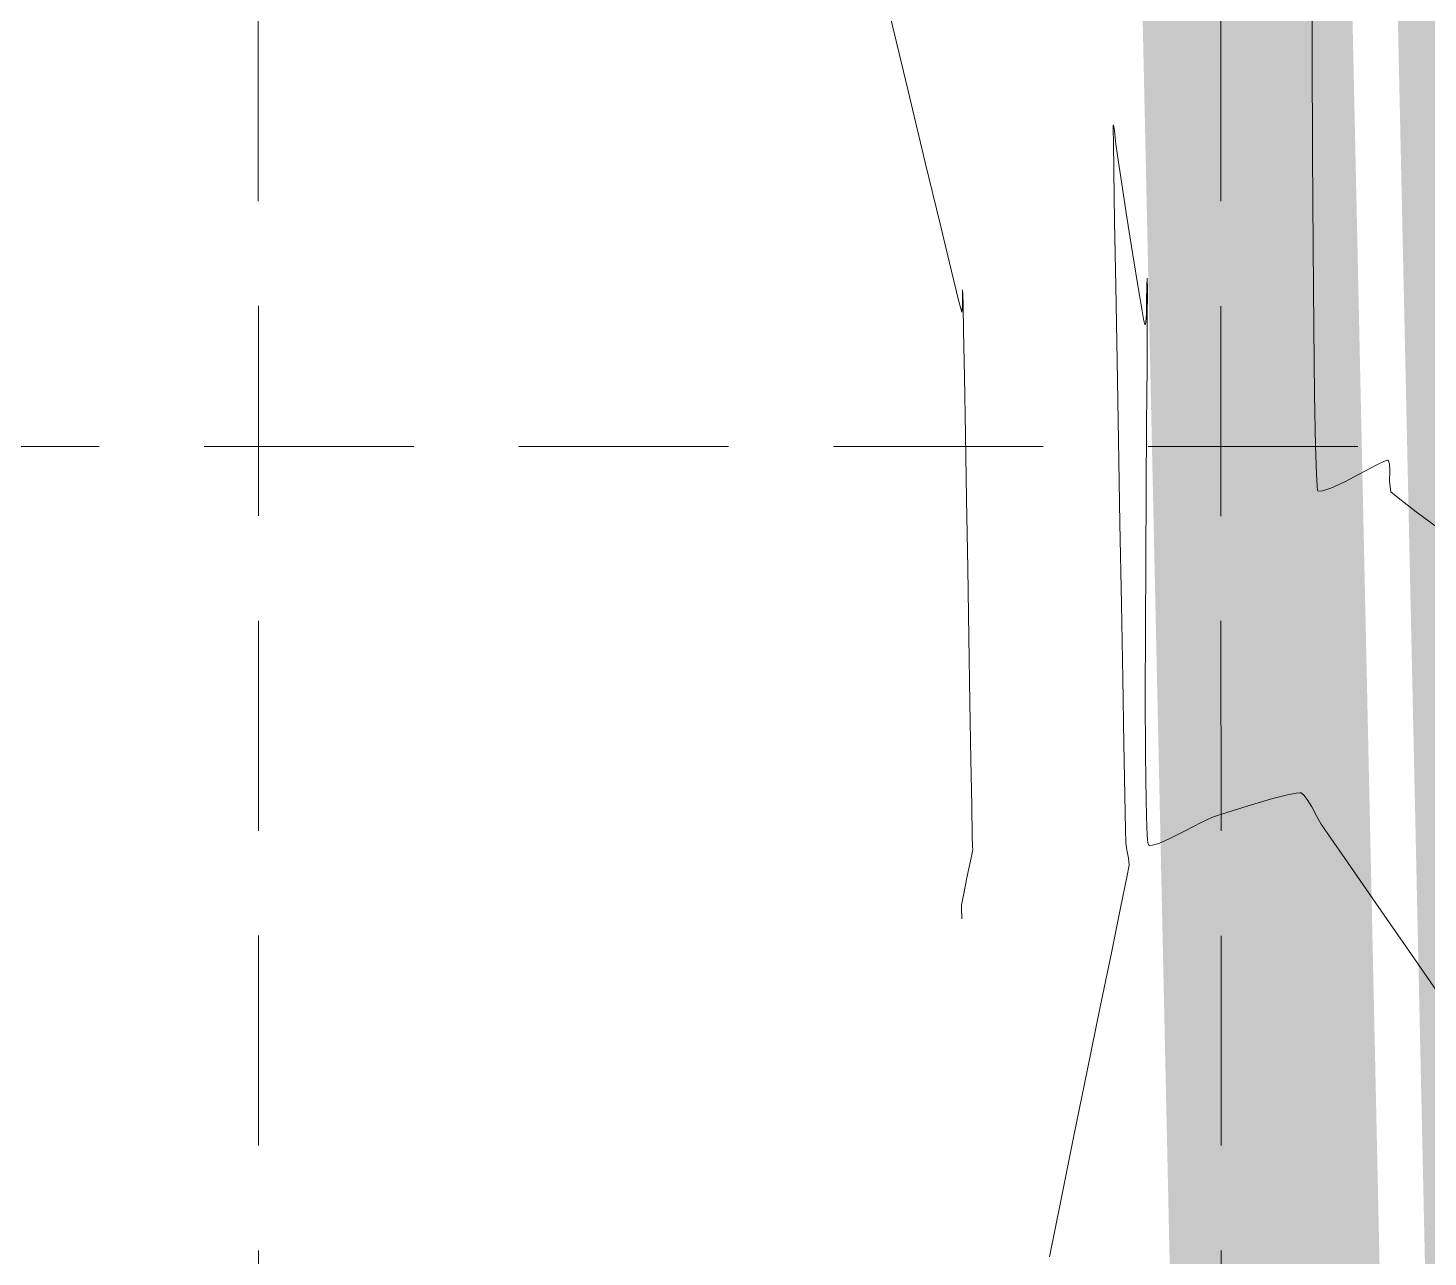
# Model space of a CAD drawing. Extents: x 2140663 to 2528301, y 336313 to 7007653.
# Drawn here: x 2527304.91 to 2527344.95, y 7006667.84 to 7006702.97 of the extents above; entities that cross this region are included whole.
import ezdxf

# ---------------------------------------------------------------- set-up
doc = ezdxf.new("R2010")
doc.units = 0
doc.header["$MEASUREMENT"] = 0
doc.linetypes.add('HIDDEN', pattern=[0.375, 0.25, -0.125])
for name, color, linetype in [('1 EXISTING CONTOURS', 43, 'Continuous'), ('1 SILT FENCE', 200, 'Continuous'), ('GRID', 254, 'HIDDEN'), ('LIMITS OF DISTURBANCE', 1, 'HIDDEN')]:
    doc.layers.add(name, color=color, linetype=linetype)

msp = doc.modelspace()

# ---------------------------------------------------------------- linework, layer by layer
at = {"layer": '1 EXISTING CONTOURS', "color": 43, "lineweight": 0}
for points, elevation in [([(2527341.626190802, 7006705.381783682), (2527341.636409156, 7006702.280347658)], 599), ([(2527341.636409156, 7006702.280347658), (2527341.649797786, 7006699.373046107)], 599), ([(2527335.95041137, 7006700.18421938), (2527335.95111887, 7006700.198613672)], 598), ([(2527335.95059873, 7006700.072186425), (2527335.95041137, 7006700.18421938)], 598), ([(2527335.954639707, 7006699.709332379), (2527335.95059873, 7006700.072186425)], 598), ([(2527335.955573722, 7006700.193424353), (2527335.965479685, 7006700.15385053)], 598), ([(2527335.965479685, 7006700.15385053), (2527335.981923657, 7006700.041174591)], 598), ([(2527335.981923657, 7006700.041174591), (2527336.004271952, 7006699.846502029)], 598), ([(2527336.075791082, 7006699.325720114), (2527336.188712953, 7006698.573917155)], 598), ([(2527335.989701957, 7006697.441723048), (2527335.96635752, 7006698.899149373)], 598), ([(2527336.020796849, 7006695.593681852), (2527335.989701957, 7006697.441723048)], 598), ([(2527341.66641014, 7006696.726550239), (2527341.686299666, 7006694.407531272)], 599), ([(2527336.904742657, 7006695.158566458), (2527336.909654299, 7006695.613020294)], 598), ([(2527336.909654299, 7006695.613020294), (2527336.924299821, 7006695.81912026)], 598), ([(2527331.635412531, 7006695.265125696), (2527331.634513684, 7006695.017255221)], 599), ([(2527331.635702092, 7006695.422886703), (2527331.635412531, 7006695.265125696)], 599), ([(2527331.638644234, 7006695.480853499), (2527331.635702092, 7006695.422886703)], 599), ([(2527331.641526481, 7006695.48891347), (2527331.638644234, 7006695.480853499)], 599), ([(2527331.642590706, 7006695.475779612), (2527331.641526481, 7006695.48891347)], 599), ([(2527331.645886729, 7006695.373424725), (2527331.642590706, 7006695.475779612)], 599), ([(2527331.653538644, 7006695.042944025), (2527331.645886729, 7006695.373424725)], 599), ([(2527331.668204976, 7006694.309154215), (2527331.653538644, 7006695.042944025)], 599), ([(2527336.8835767, 7006694.576351432), (2527336.89700671, 7006694.782513843)], 598), ([(2527336.828397201, 7006694.598504226), (2527336.852363311, 7006694.506420885)], 598), ([(2527336.852363311, 7006694.506420885), (2527336.85974585, 7006694.494628368)], 598), ([(2527336.85974585, 7006694.494628368), (2527336.869059699, 7006694.504742692)], 598), ([(2527336.869059699, 7006694.504742692), (2527336.8835767, 7006694.576351432)], 598), ([(2527336.924186377, 7006694.627973035), (2527336.91495525, 7006693.306001906)], 598), ([(2527341.686299666, 7006694.407531272), (2527341.70951981, 7006692.482660417)], 599), ([(2527336.91495525, 7006693.306001906), (2527336.902584927, 7006691.647919648)], 598), ([(2527331.753935649, 7006689.498051095), (2527331.721608672, 7006691.359841232)], 599), ([(2527336.140087144, 7006688.814728416), (2527336.098039156, 7006691.1692986)], 598), ([(2527343.789449901, 7006690.614517577), (2527343.808952418, 7006690.612647223)], 599), ([(2527343.808952418, 7006690.612647223), (2527343.826435809, 7006690.592767163)], 599), ([(2527343.847532731, 7006690.511639166), (2527343.855326904, 7006690.316769427)], 599), ([(2527343.855326904, 7006690.316769427), (2527343.85150252, 7006690.005022104)], 599), ([(2527343.85150252, 7006690.005022104), (2527343.88881457, 7006689.713345152)], 599), ([(2527341.779156908, 7006689.870055214), (2527341.792710048, 7006689.757395362)], 599), ([(2527341.792710048, 7006689.757395362), (2527341.799698427, 7006689.739648676)], 599), ([(2527341.799698427, 7006689.739648676), (2527341.833343141, 7006689.727827447)], 599), ([(2527341.938042713, 7006689.735845199), (2527342.171075077, 7006689.813403085)], 599), ([(2527344.611495989, 7006689.144609693), (2527345.373816932, 7006688.57415955)], 599), ([(2527336.877357916, 7006687.767883395), (2527336.86896684, 7006685.76816022)], 598), ([(2527336.220788228, 7006684.375260613), (2527336.181686739, 7006686.513087108)], 598), ([(2527336.871793572, 7006682.204880835), (2527336.887476992, 7006680.863555447)], 598), ([(2527336.30260693, 7006680.053529366), (2527336.283298037, 7006681.034595806)], 598), ([(2527336.887476992, 7006680.863555447), (2527336.908909672, 7006680.103183259)], 598), ([(2527340.473478356, 7006680.931470381), (2527340.93362733, 7006681.049781012)], 598), ([(2527340.93362733, 7006681.049781012), (2527341.185348749, 7006681.099363271)], 598), ([(2527341.289861957, 7006681.107209839), (2527341.31936234, 7006681.102257625)], 598), ([(2527341.31936234, 7006681.102257625), (2527341.346630794, 7006681.088040788)], 598), ([(2527341.346630794, 7006681.088040788), (2527341.404603176, 7006681.037495681)], 598), ([(2527341.497548914, 7006680.917489409), (2527341.62536835, 7006680.706047522)], 598), ([(2527331.91584942, 7006679.873954067), (2527331.901472683, 7006680.740947973)], 599), ([(2527339.198439365, 7006680.548298801), (2527339.811147009, 7006680.739078154)], 598), ([(2527336.311218868, 7006679.679821486), (2527336.30260693, 7006680.053529366)], 598), ([(2527336.908909672, 7006680.103183259), (2527336.930917873, 7006679.7526403)], 598), ([(2527331.921078901, 7006679.559788136), (2527331.91584942, 7006679.873954067)], 599), ([(2527336.930917873, 7006679.7526403), (2527336.94868351, 7006679.636915121)], 598), ([(2527336.94868351, 7006679.636915121), (2527336.958547967, 7006679.61711034)], 598), ([(2527337.072424649, 7006679.605981885), (2527337.254707801, 7006679.657969005)], 598), ([(2527331.931181917, 7006679.487148994), (2527331.921078901, 7006679.559788136)], 599), ([(2527336.381766795, 7006679.235190801), (2527336.340292198, 7006679.481121314)], 598), ([(2527336.158719847, 7006677.82060688), (2527336.335454029, 7006678.694752632)], 598), ([(2527331.612180479, 7006677.89527724), (2527331.665283226, 7006678.179926751)], 599), ([(2527331.611149475, 7006677.732334166), (2527331.612180479, 7006677.89527724)], 599), ([(2527331.61604511, 7006677.590363936), (2527331.611149475, 7006677.732334166)], 599), ([(2527331.618825102, 7006677.521905215), (2527331.61604511, 7006677.590363936)], 599), ([(2527331.619433321, 7006677.502652086), (2527331.618825102, 7006677.521905215)], 599), ([(2527335.203290896, 7006673.156115574), (2527335.568188466, 7006674.936606036)], 598), ([(2527334.824571826, 7006671.30287484), (2527335.203290896, 7006673.156115574)], 598), ([(2527334.456481071, 7006669.49156615), (2527334.824571826, 7006671.30287484)], 598), ([(2527334.123468447, 7006667.836871821), (2527334.456481071, 7006669.49156615)], 598)]:
    msp.add_lwpolyline(points, dxfattribs=dict(at, elevation=elevation))
at = {"layer": '1 EXISTING CONTOURS', "color": 43, "lineweight": 0, "extrusion": (0.9724980504738086, 0.2329110169670849, 0), "elevation": 4089761.474812929}
msp.add_lwpolyline([(6225360.252823899, 599), (6225362.656896528, 599)], dxfattribs=at)
at = {"layer": '1 EXISTING CONTOURS', "color": 43, "lineweight": 0, "extrusion": (0.9723997076112006, 0.2333212562919453, 0), "elevation": 4092387.3543141}
msp.add_lwpolyline([(6223632.238643302, 599), (6223634.383585988, 599)], dxfattribs=at)
at = {"layer": '1 EXISTING CONTOURS', "color": 43, "lineweight": 0, "extrusion": (0.7587603973777122, 0.6513698330220831, 0), "elevation": 6481595.568984716}
msp.add_lwpolyline([(3670176.230535599, 598), (3670176.223696394, 598)], dxfattribs=at)
at = {"layer": '1 EXISTING CONTOURS', "color": 43, "lineweight": 0, "extrusion": (0.9998954247888894, 0.01446165572285722, 0), "elevation": 2628400.136898513}
msp.add_lwpolyline([(6969416.709491347, 598), (6969417.519759087, 598)], dxfattribs=at)
at = {"layer": '1 EXISTING CONTOURS', "color": 43, "lineweight": 0, "extrusion": (0.9931285029602834, 0.1170289562794885, 0), "elevation": 3329956.192400015}
msp.add_lwpolyline([(6662781.834501089, 598.0000000000007), (6662781.636417659, 598.0000000000007)], dxfattribs=at)
at = {"layer": '1 EXISTING CONTOURS', "color": 43, "lineweight": 0, "extrusion": (0.9890574972091578, 0.1475305636617605, 0), "elevation": 3533382.994660307}
msp.add_lwpolyline([(6557169.510614538, 598), (6557169.182969669, 598)], dxfattribs=at)
at = {"layer": '1 EXISTING CONTOURS', "color": 43, "lineweight": 0, "extrusion": (0.9999802995080869, 0.006276989383208451, 0), "elevation": 2571272.837499996}
msp.add_lwpolyline([(6990697.24091825, 599), (6990694.594370244, 599)], dxfattribs=at)
at = {"layer": '1 EXISTING CONTOURS', "color": 43, "lineweight": 0, "extrusion": (0.9722438041865862, 0.2339700519741688, 0), "elevation": 4096539.250963267}
msp.add_lwpolyline([(6220898.342565194, 599.0000000000007), (6220900.149089962, 599.0000000000007)], dxfattribs=at)
at = {"layer": '1 EXISTING CONTOURS', "color": 43, "lineweight": 0, "extrusion": (0.9886370450020115, 0.150322297912487, 0), "elevation": 3551881.211747193}
msp.add_lwpolyline([(6547166.789852547, 598), (6547165.772918763, 598)], dxfattribs=at)
at = {"layer": '1 EXISTING CONTOURS', "color": 43, "lineweight": 0, "extrusion": (0.9719608482271026, 0.2351427428470869, 0), "elevation": 4104040.817652982}
msp.add_lwpolyline([(6215950.588974917, 599), (6215951.977794817, 599)], dxfattribs=at)
at = {"layer": '1 EXISTING CONTOURS', "color": 43, "lineweight": 0, "extrusion": (0.9881950638983547, 0.1532008997588689, 0), "elevation": 3570933.669399465}
msp.add_lwpolyline([(6536793.749935126, 598.0000000000007), (6536792.652190348, 598.0000000000007)], dxfattribs=at)
at = {"layer": '1 EXISTING CONTOURS', "color": 43, "lineweight": 0, "extrusion": (0.9873719614810141, 0.1584190950647512, 0), "elevation": 3605415.723310111}
msp.add_lwpolyline([(6517837.287865402, 598), (6517836.285177774, 598)], dxfattribs=at)
at = {"layer": '1 EXISTING CONTOURS', "color": 43, "lineweight": 0, "extrusion": (0.9712927809730812, 0.2378872288072187, 0), "elevation": 4121582.169214}
msp.add_lwpolyline([(6204332.527638528, 599), (6204333.419470343, 599)], dxfattribs=at)
at = {"layer": '1 EXISTING CONTOURS', "color": 43, "lineweight": 0, "extrusion": (0.999850508719791, 0.01729046595020532, 0), "elevation": 2648107.237685591}
msp.add_lwpolyline([(6961947.208286944, 598), (6961949.336375204, 598)], dxfattribs=at)
at = {"layer": '1 EXISTING CONTOURS', "color": 43, "lineweight": 0, "extrusion": (0.999929934266216, 0.0118375064249631, 0), "elevation": 2610101.6513603}
msp.add_lwpolyline([(6976287.522756846, 598.0000000000007), (6976287.206332038, 598.0000000000007)], dxfattribs=at)
at = {"layer": '1 EXISTING CONTOURS', "color": 43, "lineweight": 0, "extrusion": (0.9856800263244667, 0.1686264679847106, 0), "elevation": 3672659.587389145}
msp.add_lwpolyline([(6480183.942870017, 598), (6480183.327302851, 598)], dxfattribs=at)
at = {"layer": '1 EXISTING CONTOURS', "color": 43, "lineweight": 0, "extrusion": (0.9999902685211228, -0.004411673497973279, 0), "elevation": 2496401.080461863}
msp.add_lwpolyline([(7017777.102554248, 598), (7017776.227801149, 598)], dxfattribs=at)
at = {"layer": '1 EXISTING CONTOURS', "color": 43, "lineweight": 0, "extrusion": (0.9678126940408204, 0.2516715900801073, 0), "elevation": 4209369.653114512}
msp.add_lwpolyline([(6145110.652853239, 599.0000000000007), (6145110.968447591, 599.0000000000007)], dxfattribs=at)
at = {"layer": '1 EXISTING CONTOURS', "color": 43, "lineweight": 0, "extrusion": (0.993247943365802, -0.1160108744885782, 0), "elevation": 1697414.131957506}
msp.add_lwpolyline([(7252583.368722742, 599), (7252583.200281311, 599)], dxfattribs=at)
at = {"layer": '1 EXISTING CONTOURS', "color": 43, "lineweight": 0, "extrusion": (0.9816767771367307, 0.190553680705573, 0), "elevation": 3816179.317764767}
msp.add_lwpolyline([(6396716.330662136, 598), (6396716.036807131, 598)], dxfattribs=at)
at = {"layer": '1 EXISTING CONTOURS', "color": 43, "lineweight": 0, "extrusion": (0.9997884748789257, -0.02056709749264088, 0), "elevation": 2382694.927070435}
msp.add_lwpolyline([(7057192.674909127, 598.0000000000007), (7057193.051041305, 598.0000000000007)], dxfattribs=at)
at = {"layer": '1 EXISTING CONTOURS', "color": 43, "lineweight": 0, "extrusion": (0.9998285139201255, 0.01851871356961458, 0), "elevation": 2656653.230985728}
msp.add_lwpolyline([(6958688.518378808, 599), (6958689.827355356, 599)], dxfattribs=at)
at = {"layer": '1 EXISTING CONTOURS', "color": 43, "lineweight": 0, "extrusion": (0.9998449546176009, 0.01760871164303991, 0), "elevation": 2650323.050619398}
msp.add_lwpolyline([(6961101.681611489, 598.0000000000007), (6961103.978580744, 598.0000000000007)], dxfattribs=at)
at = {"layer": '1 EXISTING CONTOURS', "color": 43, "lineweight": 0, "extrusion": (0.999842038673996, 0.01777351119580696, 0), "elevation": 2651466.008268378}
msp.add_lwpolyline([(6960665.014933601, 599), (6960666.655753694, 599)], dxfattribs=at)
at = {"layer": '1 EXISTING CONTOURS', "color": 43, "lineweight": 0, "extrusion": (0.9998349367122631, 0.01816863587573384, 0), "elevation": 2654226.582598702}
msp.add_lwpolyline([(6959617.583709246, 599.0000000000007), (6959616.119416018, 599.0000000000007)], dxfattribs=at)
at = {"layer": '1 EXISTING CONTOURS', "color": 43, "lineweight": 0, "extrusion": (0.9999751458829784, -0.007050362849973858, 0), "elevation": 2477874.369362084}
msp.add_lwpolyline([(7024336.144992852, 598.0000000000007), (7024334.261868073, 598.0000000000007)], dxfattribs=at)
at = {"layer": '1 EXISTING CONTOURS', "color": 43, "lineweight": 0, "extrusion": (0.9995534511982929, 0.02988140220241162, 0), "elevation": 2735582.907135328}
msp.add_lwpolyline([(6928041.674210535, 599.0000000000007), (6928040.879207279, 599.0000000000007)], dxfattribs=at)
at = {"layer": '1 EXISTING CONTOURS', "color": 43, "lineweight": 0, "extrusion": (-0.4682125757477087, 0.8836158576619686, 0), "elevation": 5007888.815971404}
msp.add_lwpolyline([(-5513820.96855292, 599.0000000000007), (-5513821.401108403, 599.0000000000007)], dxfattribs=at)
at = {"layer": '1 EXISTING CONTOURS', "color": 43, "lineweight": 0, "extrusion": (0.4297919547809377, -0.9029279459655573, 0), "elevation": -5240304.748310477}
msp.add_lwpolyline([(5293428.282435411, 599), (5293428.509195443, 599)], dxfattribs=at)
at = {"layer": '1 EXISTING CONTOURS', "color": 43, "lineweight": 0, "extrusion": (0.3031269847781302, -0.9529501724116111, 0), "elevation": -5910920.926745659}
msp.add_lwpolyline([(4532349.615253518, 599), (4532349.699151635, 599)], dxfattribs=at)
at = {"layer": '1 EXISTING CONTOURS', "color": 43, "lineweight": 0, "extrusion": (0.9678119244556322, 0.2516745495307101, 0), "elevation": 4209399.191059644}
msp.add_lwpolyline([(6145090.58762371, 599.0000000000007), (6145090.503797512, 599.0000000000007)], dxfattribs=at)
at = {"layer": '1 EXISTING CONTOURS', "color": 43, "lineweight": 0, "extrusion": (0.9985198258593976, 0.05438894525286097, 0), "elevation": 2904687.344957147}
msp.add_lwpolyline([(6858859.64966655, 599.0000000000003), (6858859.295236506, 599.0000000000003)], dxfattribs=at)
at = {"layer": '1 EXISTING CONTOURS', "color": 43, "lineweight": 0, "extrusion": (-0.4216596422578754, 0.906754181733374, 0), "elevation": 5287667.092693123}
msp.add_lwpolyline([(-5246116.402424875, 599), (-5246116.847337279, 599)], dxfattribs=at)
at = {"layer": '1 EXISTING CONTOURS', "color": 43, "lineweight": 0, "extrusion": (0.4653074872055156, -0.8851491074109995, 0), "elevation": -5025973.977646177}
msp.add_lwpolyline([(5497340.34193711, 599.0000000000007), (5497340.961083708, 599.0000000000007)], dxfattribs=at)
at = {"layer": '1 EXISTING CONTOURS', "color": 43, "lineweight": 0, "extrusion": (0.999982094857788, -0.005984142698003795, 0), "elevation": 2485362.605588339}
msp.add_lwpolyline([(7021688.253656549, 598.0000000000007), (7021686.256662511, 598.0000000000007)], dxfattribs=at)
at = {"layer": '1 EXISTING CONTOURS', "color": 43, "lineweight": 0, "extrusion": (0.07635509752679494, -0.9970806883505837, 0), "elevation": -6793259.584712693}
msp.add_lwpolyline([(3054960.212395262, 599.0000000000007), (3054960.317401381, 599.0000000000007)], dxfattribs=at)
at = {"layer": '1 EXISTING CONTOURS', "color": 43, "lineweight": 0, "extrusion": (-0.6467960686578773, -0.7626629960662274, 0), "elevation": -6978419.060718006}
msp.add_lwpolyline([(-2604387.698564244, 599), (-2604387.429617161, 599)], dxfattribs=at)
at = {"layer": '1 EXISTING CONTOURS', "color": 43, "lineweight": 0, "extrusion": (0.9998537978422156, 0.01709920876819022, 0), "elevation": 2646771.09908085}
msp.add_lwpolyline([(6962447.758912349, 599.0000000000007), (6962449.731640536, 599.0000000000007)], dxfattribs=at)
at = {"layer": '1 EXISTING CONTOURS', "color": 43, "lineweight": 0, "extrusion": (-0.6064766113222373, -0.7951013268251387, 0), "elevation": -7103803.231154067}
msp.add_lwpolyline([(-2239898.686009102, 599), (-2239898.035066367, 599)], dxfattribs=at)
at = {"layer": '1 EXISTING CONTOURS', "color": 43, "lineweight": 0, "extrusion": (0.999836707387705, 0.01807093135709719, 0), "elevation": 2653540.83737818}
msp.add_lwpolyline([(6959871.054287285, 598.0000000000007), (6959873.356304496, 598.0000000000007)], dxfattribs=at)
at = {"layer": '1 EXISTING CONTOURS', "color": 43, "lineweight": 0, "extrusion": (0.9998568565526197, 0.01691940911244968, 0), "elevation": 2645519.029451897}
msp.add_lwpolyline([(6962921.630933557, 599.0000000000003), (6962923.603725745, 599.0000000000003)], dxfattribs=at)
at = {"layer": '1 EXISTING CONTOURS', "color": 43, "lineweight": 0, "extrusion": (0.9999990558422929, -0.00137415956967896, 0), "elevation": 2517706.178462207}
msp.add_lwpolyline([(7010152.116888146, 598), (7010150.2255137, 598)], dxfattribs=at)
at = {"layer": '1 EXISTING CONTOURS', "color": 43, "lineweight": 0, "extrusion": (0.9998590493381916, 0.01678932567222647, 0), "elevation": 2644613.117587339}
msp.add_lwpolyline([(6963263.896847698, 599.0000000000003), (6963265.759110411, 599.0000000000003)], dxfattribs=at)
at = {"layer": '1 EXISTING CONTOURS', "color": 43, "lineweight": 0, "extrusion": (0.9998280659076576, 0.01854288605780598, 0), "elevation": 2656825.835542531}
msp.add_lwpolyline([(6958613.716324244, 598.0000000000007), (6958615.579770381, 598.0000000000007)], dxfattribs=at)
at = {"layer": '1 EXISTING CONTOURS', "color": 43, "lineweight": 0, "extrusion": (0.9998606670547096, 0.01669270729724423, 0), "elevation": 2643940.231701574}
msp.add_lwpolyline([(6963517.777232537, 599.0000000000007), (6963519.418372256, 599.0000000000007)], dxfattribs=at)
at = {"layer": '1 EXISTING CONTOURS', "color": 43, "lineweight": 0, "extrusion": (0.9999947341661168, 0.003245248840623259, 0), "elevation": 2550061.990559445}
msp.add_lwpolyline([(6998445.143718753, 598.0000000000007), (6998443.471803221, 598.0000000000007)], dxfattribs=at)
at = {"layer": '1 EXISTING CONTOURS', "color": 43, "lineweight": 0, "extrusion": (0.9998210507621397, 0.01891735850723013, 0), "elevation": 2659431.915473584}
msp.add_lwpolyline([(6957616.667825255, 598.0000000000007), (6957618.145628767, 598.0000000000007)], dxfattribs=at)
at = {"layer": '1 EXISTING CONTOURS', "color": 43, "lineweight": 0, "extrusion": (0.9998618446015751, 0.01662202484463894, 0), "elevation": 2643447.958281374}
msp.add_lwpolyline([(6963703.356521642, 599.0000000000007), (6963704.665944826, 599.0000000000007)], dxfattribs=at)
at = {"layer": '1 EXISTING CONTOURS', "color": 43, "lineweight": 0, "extrusion": (0.2789472281650117, -0.9603064322907855, 0), "elevation": -6023566.147794164}
msp.add_lwpolyline([(4381514.848032081, 598), (4381515.537740412, 598)], dxfattribs=at)
at = {"layer": '1 EXISTING CONTOURS', "color": 43, "lineweight": 0, "extrusion": (0.07486658392970438, -0.9971935592505082, 0), "elevation": -6797803.863035416}
msp.add_lwpolyline([(3044814.630652471, 598.0000000000003), (3044814.735459815, 598.0000000000003)], dxfattribs=at)
at = {"layer": '1 EXISTING CONTOURS', "color": 43, "lineweight": 0, "extrusion": (0.7906036097866478, 0.6123282879243143, 0), "elevation": 6288514.241364015}
msp.add_lwpolyline([(3991944.685586845, 598), (3991944.533796149, 598)], dxfattribs=at)
at = {"layer": '1 EXISTING CONTOURS', "color": 43, "lineweight": 0, "extrusion": (0.416866598697217, -0.9089676775829896, 0), "elevation": -5315282.897247287}
msp.add_lwpolyline([(5218119.940044351, 598.0000000000007), (5218120.304749556, 598.0000000000007)], dxfattribs=at)
at = {"layer": '1 EXISTING CONTOURS', "color": 43, "lineweight": 0, "extrusion": (0.3142645325828853, -0.9493354536519012, 0), "elevation": -5857437.185037248}
msp.add_lwpolyline([(4601243.464103162, 598.0000000000003), (4601243.891951388, 598.0000000000003)], dxfattribs=at)
at = {"layer": '1 EXISTING CONTOURS', "color": 43, "lineweight": 0, "extrusion": (0.8812275193704686, 0.4726923514339647, 0), "elevation": 5539167.36981368}
msp.add_lwpolyline([(4979824.801838879, 598.0000000000003), (4979824.483619565, 598.0000000000003)], dxfattribs=at)
at = {"layer": '1 EXISTING CONTOURS', "color": 43, "lineweight": 0, "extrusion": (0.870703230196777, 0.4918087889870397, 0), "elevation": 5646511.662935322}
msp.add_lwpolyline([(4857770.381440523, 598.0000000000007), (4857770.137866279, 598.0000000000007)], dxfattribs=at)
at = {"layer": '1 EXISTING CONTOURS', "color": 43, "lineweight": 0, "extrusion": (-0.4586115026043083, 0.8886368716630086, 0), "elevation": 5067327.934684629}
msp.add_lwpolyline([(-5459229.303752254, 598), (-5459229.81381385, 598)], dxfattribs=at)
at = {"layer": '1 EXISTING CONTOURS', "color": 43, "lineweight": 0, "extrusion": (-0.4673022228481603, 0.8840976374367077, 0), "elevation": 5013558.585134715}
msp.add_lwpolyline([(-5508650.730541117, 598.0000000000003), (-5508651.223292317, 598.0000000000003)], dxfattribs=at)
at = {"layer": '1 EXISTING CONTOURS', "color": 43, "lineweight": 0, "extrusion": (0.8223785142955117, 0.5689407519461998, 0), "elevation": 6064817.582543727}
msp.add_lwpolyline([(4324235.465660774, 598.0000000000003), (4324235.090178727, 598.0000000000003)], dxfattribs=at)
at = {"layer": '1 EXISTING CONTOURS', "color": 43, "lineweight": 0, "extrusion": (0.9894644483728803, 0.1447760525990124, 0), "elevation": 3515108.854903195}
msp.add_lwpolyline([(6566962.468775742, 598.0000000000007), (6566962.669591621, 598.0000000000007)], dxfattribs=at)
at = {"layer": '1 EXISTING CONTOURS', "color": 43, "lineweight": 0, "extrusion": (-0.3723436215437524, -0.928094945302302, 0), "elevation": -7443901.731999898}
msp.add_lwpolyline([(-263283.8073275951, 598), (-263283.7758603045, 598)], dxfattribs=at)
at = {"layer": '1 EXISTING CONTOURS', "color": 43, "lineweight": 0, "extrusion": (0.006946514598590174, -0.9999758726764019, 0), "elevation": -6988954.369686524}
msp.add_lwpolyline([(2575948.012041768, 598), (2575948.096715858, 598)], dxfattribs=at)
at = {"layer": '1 EXISTING CONTOURS', "color": 43, "lineweight": 0, "extrusion": (0.4029966934236541, -0.9152014341605904, 0), "elevation": -5394014.714863412}
msp.add_lwpolyline([(5136691.414156357, 598.0000000000007), (5136691.760697689, 598.0000000000007)], dxfattribs=at)
at = {"layer": '1 EXISTING CONTOURS', "color": 43, "lineweight": 0, "extrusion": (0.821511512134612, 0.5701919285909818, 0), "elevation": 6071392.965728003}
msp.add_lwpolyline([(4314998.132140161, 598), (4314997.182424647, 598)], dxfattribs=at)
at = {"layer": '1 EXISTING CONTOURS', "color": 43, "lineweight": 0, "extrusion": (0.9796868870034098, -0.2005332975681798, 0), "elevation": 1070921.409459986}
msp.add_lwpolyline([(7371165.440441826, 599), (7371165.97817374, 599)], dxfattribs=at)
at = {"layer": '1 EXISTING CONTOURS', "color": 43, "lineweight": 0, "extrusion": (0.9796351751696983, -0.2007857653575937, 0), "elevation": 1069021.755672807}
msp.add_lwpolyline([(7371441.719835006, 599.0000000000007), (7371441.962866185, 599.0000000000007)], dxfattribs=at)
at = {"layer": '1 EXISTING CONTOURS', "color": 43, "lineweight": 0, "extrusion": (0.9955119751479468, 0.09463565573838523, 0), "elevation": 3179075.317246739}
msp.add_lwpolyline([(6736056.750229363, 598.0000000000007), (6736056.948892924, 598.0000000000007)], dxfattribs=at)
at = {"layer": '1 EXISTING CONTOURS', "color": 43, "lineweight": 0, "extrusion": (0.982420854425475, -0.1866795778598178, 0), "elevation": 1174904.101161495}
msp.add_lwpolyline([(7355309.350195991, 598), (7355309.698993776, 598)], dxfattribs=at)
at = {"layer": '1 EXISTING CONTOURS', "color": 43, "lineweight": 0, "extrusion": (0.8217257118614851, 0.5698831937035304, 0), "elevation": 6069771.115542577}
msp.add_lwpolyline([(4317278.290028236, 598), (4317276.868434483, 598)], dxfattribs=at)
at = {"layer": '1 EXISTING CONTOURS', "color": 43, "lineweight": 0, "extrusion": (0.9803008860534017, -0.1975099308969446, 0), "elevation": 1093656.947693504}
msp.add_lwpolyline([(7367825.930636983, 599.0000000000007), (7367826.483866562, 599.0000000000007)], dxfattribs=at)
at = {"layer": '1 EXISTING CONTOURS', "color": 43, "lineweight": 0, "extrusion": (0.9797374835974223, -0.2002859536617354, 0), "elevation": 1072786.819048179}
msp.add_lwpolyline([(7370893.511470539, 598.0000000000007), (7370894.829112247, 598.0000000000007)], dxfattribs=at)
at = {"layer": '1 EXISTING CONTOURS', "color": 43, "lineweight": 0, "extrusion": (0.8222030243879086, 0.5691943312150749, 0), "elevation": 6066150.810622181}
msp.add_lwpolyline([(4322362.235697323, 598.0000000000007), (4322360.44457997, 598.0000000000007)], dxfattribs=at)
at = {"layer": '1 EXISTING CONTOURS', "color": 43, "lineweight": 0, "extrusion": (0.9796214400498554, -0.2008527674557848, 0), "elevation": 1068522.057117596}
msp.add_lwpolyline([(7371511.334519326, 598), (7371512.960716762, 598)], dxfattribs=at)
at = {"layer": '1 EXISTING CONTOURS', "color": 43, "lineweight": 0, "extrusion": (0.8228720588557751, 0.5682266931027243, 0), "elevation": 6061061.763985144}
msp.add_lwpolyline([(4329493.707495015, 598.0000000000003), (4329491.649206483, 598.0000000000003)], dxfattribs=at)
at = {"layer": '1 SILT FENCE', "color": 200, "linetype": 'Continuous', "lineweight": 0, "const_width": 10}
msp.add_lwpolyline([(2527349.882174684, 7006666.896567727), (2527332.665792525, 7007457.699583834), (2527360.286020877, 7007457.772928173)], dxfattribs=at)
at = {"layer": 'GRID', "color": 253, "linetype": 'HIDDEN', "lineweight": 0, "ltscale": 24}
for p, q in [((2527311.604736099, 7006032.024834732), (2527311.351720035, 7007623.446631561)), ((2527339.208465025, 7006032.020494846), (2527338.773547749, 7007623.404141763)), ((2527228.947377252, 7006691.00894002), (2528272.331315909, 7006691.00894002))]:
    msp.add_line(p, q, dxfattribs=at)
at = {"layer": 'LIMITS OF DISTURBANCE', "ltscale": 70, "const_width": 6}
msp.add_lwpolyline([(2527323.279507909, 7007478.034385583), (2527323.279507909, 7007463.102355542), (2527345.362386929, 7006446.874516389, 0.3527120601780434), (2527681.725039883, 7006131.321992346), (2528205.897920626, 7006144.525554366), (2528183.386823632, 7007495.015237641)], format="xyb", close=True, dxfattribs=at)

doc.saveas('drawing.dxf')
